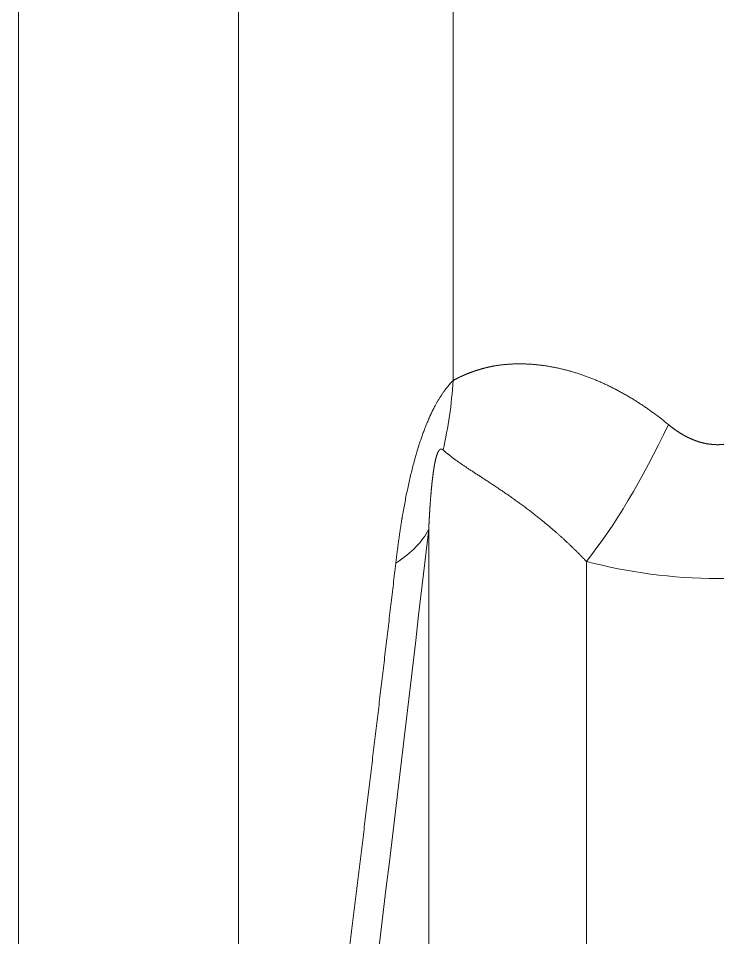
# Model space of a CAD drawing. Header units: millimetres. Extents: x 4664 to 8864, y -38 to 2932.
# Drawn here: x 7899.528 to 7903.324, y 2252.631 to 2257.621 of the extents above; entities that cross this region are included whole.
import ezdxf

# ---------------------------------------------------------------- set-up
doc = ezdxf.new("R2010")
doc.units = ezdxf.units.MM

msp = doc.modelspace()

# ---------------------------------------------------------------- linework, layer by layer
at = {"lineweight": 5}
for p, q in [((7901.8874, 2255.6545), (7901.8874, 2274.0569)), ((7899.5276, 2247.5065), (7899.5276, 2271.1336)), ((7900.7222, 2270.7219), (7900.7222, 2247.8684)), ((7901.7554, 2240.3411), (7901.7554, 2254.8477)), ((7902.6115, 2254.6732), (7902.6115, 2240.8271))]:
    msp.add_line(p, q, dxfattribs=at)
for centre, major_axis, ratio, start_param, end_param in [((7899.4981, 2256.2373), (-1.8427, 1.851), 0.824618, 3.613177, 3.779194), ((7902.6115, 2256.8128), (0.6646, 2.5259), 0.341532, 3.797997, 4.218892), ((7893.1459, 2233.0242), (8.8397, 54.288), 0.099808, 4.987337, 5.142275), ((7899.1873, 2255.2376), (-2.5944, 0.3015), 0.315798, 2.776367, 3.031203)]:
    msp.add_ellipse(centre, major_axis=major_axis, ratio=ratio, start_param=start_param, end_param=end_param, dxfattribs=at)
for points, knots in [([(7901.8874, 2255.6545), (7901.8882, 2255.655), (7901.8899, 2255.6559), (7901.8924, 2255.6574), (7901.8949, 2255.6588), (7901.8974, 2255.6602), (7901.8999, 2255.6615), (7901.9024, 2255.6629), (7901.9049, 2255.6642), (7901.9074, 2255.6655), (7901.9099, 2255.6669), (7901.9124, 2255.6681), (7901.9149, 2255.6694), (7901.9175, 2255.6707), (7901.92, 2255.6719), (7901.9225, 2255.6732), (7901.925, 2255.6744), (7901.9275, 2255.6756), (7901.9301, 2255.6768), (7901.9326, 2255.678), (7901.9351, 2255.6791), (7901.9376, 2255.6803), (7901.9401, 2255.6814), (7901.9426, 2255.6825), (7901.9451, 2255.6836), (7901.9476, 2255.6847), (7901.9501, 2255.6858), (7901.9526, 2255.6868), (7901.9551, 2255.6879), (7901.9575, 2255.6889), (7901.96, 2255.6899), (7901.9625, 2255.6909), (7901.9649, 2255.6919), (7901.9674, 2255.6929), (7901.9698, 2255.6939), (7901.9723, 2255.6948), (7901.9747, 2255.6958), (7901.9771, 2255.6967), (7901.9795, 2255.6976), (7901.9819, 2255.6985), (7901.9843, 2255.6994), (7901.9867, 2255.7003), (7901.9891, 2255.7011), (7901.9914, 2255.702), (7901.9938, 2255.7028), (7901.9961, 2255.7036), (7901.9984, 2255.7045), (7902.0007, 2255.7052), (7902.0031, 2255.706), (7902.0053, 2255.7068), (7902.0076, 2255.7076), (7902.0099, 2255.7083), (7902.0121, 2255.7091), (7902.0144, 2255.7098), (7902.0166, 2255.7105), (7902.0188, 2255.7112), (7902.021, 2255.7119), (7902.0232, 2255.7126), (7902.0254, 2255.7133), (7902.0275, 2255.7139), (7902.0297, 2255.7146), (7902.0318, 2255.7152), (7902.0339, 2255.7158), (7902.036, 2255.7164), (7902.0381, 2255.717), (7902.0401, 2255.7176), (7902.0422, 2255.7182), (7902.0442, 2255.7188), (7902.0462, 2255.7194), (7902.0482, 2255.7199), (7902.0502, 2255.7205), (7902.0521, 2255.721), (7902.0541, 2255.7215), (7902.056, 2255.722), (7902.0579, 2255.7225), (7902.0598, 2255.723), (7902.0616, 2255.7235), (7902.0635, 2255.724), (7902.0653, 2255.7244), (7902.0671, 2255.7249), (7902.0689, 2255.7253), (7902.0707, 2255.7258), (7902.0724, 2255.7262), (7902.0742, 2255.7266), (7902.0759, 2255.727), (7902.0775, 2255.7274), (7902.0792, 2255.7278), (7902.0809, 2255.7282), (7902.0825, 2255.7285), (7902.0841, 2255.7289), (7902.0857, 2255.7292), (7902.0872, 2255.7296), (7902.0888, 2255.7299), (7902.0903, 2255.7302), (7902.0918, 2255.7306), (7902.0932, 2255.7309), (7902.0947, 2255.7312), (7902.0961, 2255.7315), (7902.0975, 2255.7317), (7902.0989, 2255.732), (7902.1003, 2255.7323), (7902.1016, 2255.7325), (7902.1029, 2255.7328), (7902.1042, 2255.733), (7902.1055, 2255.7333), (7902.1067, 2255.7335), (7902.1079, 2255.7337), (7902.1091, 2255.7339), (7902.1126, 2255.7345), (7902.1184, 2255.7355), (7902.1265, 2255.7368), (7902.1347, 2255.738), (7902.143, 2255.7391), (7902.1512, 2255.7401), (7902.1595, 2255.741), (7902.1679, 2255.7418), (7902.1763, 2255.7426), (7902.1846, 2255.7433), (7902.1931, 2255.7438), (7902.2015, 2255.7443), (7902.21, 2255.7448), (7902.2185, 2255.7451), (7902.227, 2255.7454), (7902.2356, 2255.7455), (7902.2441, 2255.7456), (7902.2527, 2255.7456), (7902.2613, 2255.7455), (7902.2699, 2255.7454), (7902.2785, 2255.7451), (7902.2871, 2255.7448), (7902.2958, 2255.7444), (7902.3044, 2255.7439), (7902.3131, 2255.7434), (7902.3217, 2255.7427), (7902.3304, 2255.742), (7902.3391, 2255.7412), (7902.3478, 2255.7403), (7902.3565, 2255.7394), (7902.3651, 2255.7383), (7902.3738, 2255.7372), (7902.3825, 2255.736), (7902.3912, 2255.7347), (7902.3998, 2255.7334), (7902.4089, 2255.7319), (7902.4182, 2255.7303), (7902.428, 2255.7285), (7902.4378, 2255.7266), (7902.4476, 2255.7246), (7902.4574, 2255.7225), (7902.4673, 2255.7203), (7902.4772, 2255.7181), (7902.487, 2255.7157), (7902.4969, 2255.7132), (7902.5068, 2255.7106), (7902.5167, 2255.7079), (7902.5267, 2255.7051), (7902.5366, 2255.7022), (7902.5466, 2255.6993), (7902.5565, 2255.6962), (7902.5665, 2255.693), (7902.5764, 2255.6897), (7902.5864, 2255.6864), (7902.5964, 2255.6829), (7902.6064, 2255.6794), (7902.6164, 2255.6757), (7902.6264, 2255.6719), (7902.6364, 2255.6681), (7902.6463, 2255.6642), (7902.6563, 2255.6601), (7902.6663, 2255.656), (7902.6763, 2255.6518), (7902.6863, 2255.6474), (7902.6963, 2255.643), (7902.7063, 2255.6385), (7902.7162, 2255.6339), (7902.7262, 2255.6292), (7902.7361, 2255.6244), (7902.7461, 2255.6195), (7902.756, 2255.6146), (7902.766, 2255.6095), (7902.7759, 2255.6043), (7902.7858, 2255.5991), (7902.7957, 2255.5937), (7902.8056, 2255.5883), (7902.8155, 2255.5828), (7902.8253, 2255.5772), (7902.8352, 2255.5715), (7902.845, 2255.5657), (7902.8548, 2255.5598), (7902.8646, 2255.5538), (7902.8744, 2255.5478), (7902.8842, 2255.5416), (7902.8939, 2255.5354), (7902.9037, 2255.5291), (7902.9134, 2255.5227), (7902.9231, 2255.5162), (7902.9328, 2255.5096), (7902.9424, 2255.5029), (7902.952, 2255.4962), (7902.9616, 2255.4894), (7902.9712, 2255.4824), (7902.9808, 2255.4754), (7902.9903, 2255.4683), (7902.9999, 2255.4611), (7903.0093, 2255.4539), (7903.0188, 2255.4465), (7903.0282, 2255.4391), (7903.0377, 2255.4316), (7903.047, 2255.424), (7903.0533, 2255.4189), (7903.0564, 2255.4163)], [0, 0, 0, 0, 0.003572, 0.007121, 0.010646, 0.014148, 0.017627, 0.021082, 0.024514, 0.027923, 0.031308, 0.03467, 0.038008, 0.041323, 0.044615, 0.047883, 0.051128, 0.054349, 0.057548, 0.060722, 0.063874, 0.067002, 0.070106, 0.073187, 0.076245, 0.07928, 0.082291, 0.085278, 0.088243, 0.091184, 0.094101, 0.096995, 0.099866, 0.102713, 0.105537, 0.108338, 0.111115, 0.113869, 0.116599, 0.119307, 0.12199, 0.12465, 0.127287, 0.129901, 0.132491, 0.135058, 0.137601, 0.140121, 0.142618, 0.145091, 0.147541, 0.149967, 0.15237, 0.15475, 0.157106, 0.159439, 0.161748, 0.164034, 0.166297, 0.168536, 0.170752, 0.172945, 0.175114, 0.177259, 0.179382, 0.181481, 0.183556, 0.185608, 0.187637, 0.189643, 0.191625, 0.193583, 0.195518, 0.19743, 0.199319, 0.201184, 0.203025, 0.204844, 0.206639, 0.20841, 0.210158, 0.211883, 0.213584, 0.215262, 0.216917, 0.218548, 0.220156, 0.22174, 0.223301, 0.224839, 0.226353, 0.227844, 0.229312, 0.230756, 0.232177, 0.233574, 0.234948, 0.236299, 0.237626, 0.23893, 0.24021, 0.241467, 0.242701, 0.243911, 0.245098, 0.246262, 0.247402, 0.248519, 0.249613, 0.257163, 0.264688, 0.272187, 0.279661, 0.28711, 0.294533, 0.301932, 0.309306, 0.316655, 0.32398, 0.33128, 0.338555, 0.345806, 0.353033, 0.360236, 0.367414, 0.374569, 0.3817, 0.388807, 0.39589, 0.40295, 0.409987, 0.417, 0.423991, 0.430958, 0.437902, 0.444823, 0.451722, 0.458598, 0.465452, 0.472284, 0.479093, 0.48588, 0.492645, 0.499389, 0.506956, 0.51452, 0.522081, 0.529639, 0.537195, 0.544747, 0.552297, 0.559845, 0.56739, 0.574934, 0.582476, 0.590016, 0.597555, 0.605093, 0.61263, 0.620166, 0.627702, 0.635237, 0.642772, 0.650306, 0.657841, 0.665376, 0.672912, 0.680448, 0.687985, 0.695524, 0.703063, 0.710604, 0.718146, 0.725691, 0.733237, 0.740785, 0.748336, 0.755889, 0.763445, 0.771004, 0.778566, 0.786131, 0.793699, 0.801271, 0.808847, 0.816427, 0.824011, 0.8316, 0.839192, 0.84679, 0.854393, 0.862, 0.869613, 0.877231, 0.884855, 0.892484, 0.90012, 0.907761, 0.915409, 0.923063, 0.930724, 0.938392, 0.946067, 0.953749, 0.961438, 0.969135, 0.976839, 0.984551, 0.992272, 1, 1, 1, 1]), ([(7901.5766, 2254.6634), (7901.5769, 2254.6659), (7901.5775, 2254.6711), (7901.5784, 2254.6787), (7901.5793, 2254.6864), (7901.5803, 2254.694), (7901.5812, 2254.7015), (7901.5821, 2254.7091), (7901.5831, 2254.7165), (7901.584, 2254.724), (7901.5849, 2254.7314), (7901.5859, 2254.7388), (7901.5869, 2254.7461), (7901.5878, 2254.7534), (7901.5888, 2254.7606), (7901.5897, 2254.7678), (7901.5907, 2254.775), (7901.5917, 2254.7822), (7901.5927, 2254.7892), (7901.5937, 2254.7963), (7901.5946, 2254.8033), (7901.5956, 2254.8103), (7901.5966, 2254.8172), (7901.5976, 2254.8241), (7901.5986, 2254.831), (7901.5997, 2254.8378), (7901.6007, 2254.8446), (7901.6017, 2254.8514), (7901.6027, 2254.8581), (7901.6037, 2254.8647), (7901.6048, 2254.8714), (7901.6058, 2254.878), (7901.6069, 2254.8845), (7901.6079, 2254.891), (7901.609, 2254.8975), (7901.61, 2254.9039), (7901.6111, 2254.9103), (7901.6121, 2254.9167), (7901.6132, 2254.923), (7901.6143, 2254.9293), (7901.6153, 2254.9355), (7901.6182, 2254.9522), (7901.6231, 2254.979), (7901.6301, 2255.0158), (7901.6374, 2255.0519), (7901.645, 2255.0874), (7901.6529, 2255.1222), (7901.6611, 2255.1564), (7901.6695, 2255.1898), (7901.6766, 2255.2161), (7901.6819, 2255.2355), (7901.6855, 2255.2481), (7901.6891, 2255.2606), (7901.6928, 2255.2729), (7901.6965, 2255.2851), (7901.7003, 2255.2972), (7901.7041, 2255.3092), (7901.7079, 2255.321), (7901.7118, 2255.3327), (7901.7158, 2255.3443), (7901.7198, 2255.3557), (7901.7239, 2255.367), (7901.7297, 2255.383), (7901.7374, 2255.4032), (7901.7472, 2255.4273), (7901.757, 2255.4504), (7901.7671, 2255.4725), (7901.7773, 2255.4937), (7901.7868, 2255.5121), (7901.7955, 2255.5283), (7901.8035, 2255.5423), (7901.8117, 2255.5559), (7901.82, 2255.5691), (7901.8284, 2255.5819), (7901.835, 2255.5914), (7901.8398, 2255.5981), (7901.8427, 2255.6021), (7901.8457, 2255.606), (7901.8486, 2255.6099), (7901.8515, 2255.6137), (7901.8545, 2255.6175), (7901.8574, 2255.6211), (7901.8604, 2255.6248), (7901.8634, 2255.6283), (7901.8664, 2255.6318), (7901.8693, 2255.6352), (7901.8723, 2255.6386), (7901.8753, 2255.6419), (7901.8783, 2255.6452), (7901.8813, 2255.6484), (7901.8844, 2255.6515), (7901.8864, 2255.6535), (7901.8874, 2255.6545)], [0, 0, 0, 0, 0.007039, 0.014036, 0.020994, 0.02791, 0.034786, 0.041621, 0.048416, 0.055171, 0.061885, 0.068559, 0.075193, 0.081787, 0.088341, 0.094855, 0.101329, 0.107763, 0.114158, 0.120513, 0.126829, 0.133105, 0.139342, 0.145539, 0.151698, 0.157817, 0.163898, 0.169939, 0.175942, 0.181906, 0.187832, 0.193719, 0.199568, 0.205378, 0.211151, 0.216885, 0.222582, 0.228241, 0.233862, 0.239445, 0.244991, 0.2505, 0.283712, 0.316253, 0.348158, 0.379458, 0.410191, 0.440394, 0.470107, 0.499371, 0.51079, 0.52213, 0.533396, 0.544591, 0.555719, 0.566785, 0.577792, 0.588745, 0.599647, 0.610503, 0.621316, 0.632093, 0.642836, 0.667278, 0.691354, 0.715127, 0.73866, 0.762018, 0.78527, 0.802709, 0.820267, 0.837968, 0.855837, 0.873901, 0.892181, 0.898407, 0.904643, 0.910891, 0.91715, 0.923422, 0.929708, 0.936008, 0.942324, 0.948657, 0.955006, 0.961373, 0.967759, 0.974165, 0.980591, 0.987038, 0.993508, 1, 1, 1, 1]), ([(7903.0564, 2255.4163), (7903.0574, 2255.4155), (7903.0593, 2255.414), (7903.0622, 2255.4116), (7903.065, 2255.4093), (7903.0679, 2255.407), (7903.0708, 2255.4048), (7903.0737, 2255.4025), (7903.0766, 2255.4003), (7903.0795, 2255.3981), (7903.0823, 2255.396), (7903.0852, 2255.3938), (7903.0881, 2255.3917), (7903.091, 2255.3897), (7903.0939, 2255.3876), (7903.0968, 2255.3856), (7903.0997, 2255.3836), (7903.1026, 2255.3816), (7903.1055, 2255.3796), (7903.1084, 2255.3777), (7903.1113, 2255.3758), (7903.1141, 2255.3739), (7903.117, 2255.3721), (7903.1199, 2255.3703), (7903.1228, 2255.3685), (7903.1257, 2255.3667), (7903.1286, 2255.365), (7903.1315, 2255.3632), (7903.1344, 2255.3615), (7903.1373, 2255.3599), (7903.1402, 2255.3582), (7903.1431, 2255.3566), (7903.146, 2255.355), (7903.1489, 2255.3535), (7903.1518, 2255.3519), (7903.1548, 2255.3504), (7903.1577, 2255.3489), (7903.1606, 2255.3475), (7903.1635, 2255.346), (7903.1664, 2255.3446), (7903.1693, 2255.3432), (7903.1722, 2255.3419), (7903.1751, 2255.3405), (7903.178, 2255.3392), (7903.1809, 2255.338), (7903.1838, 2255.3367), (7903.1867, 2255.3355), (7903.1897, 2255.3343), (7903.1926, 2255.3331), (7903.1955, 2255.3319), (7903.1984, 2255.3308), (7903.2013, 2255.3297), (7903.2042, 2255.3286), (7903.2071, 2255.3276), (7903.21, 2255.3266), (7903.213, 2255.3256), (7903.2159, 2255.3246), (7903.2188, 2255.3237), (7903.2217, 2255.3227), (7903.2246, 2255.3219), (7903.2275, 2255.321), (7903.2305, 2255.3201), (7903.2334, 2255.3193), (7903.2363, 2255.3185), (7903.2392, 2255.3178), (7903.2421, 2255.317), (7903.245, 2255.3163), (7903.248, 2255.3156), (7903.2509, 2255.315), (7903.2538, 2255.3144), (7903.2567, 2255.3137), (7903.2596, 2255.3132), (7903.2626, 2255.3126), (7903.2655, 2255.3121), (7903.2684, 2255.3116), (7903.2713, 2255.3111), (7903.2742, 2255.3106), (7903.2772, 2255.3102), (7903.2801, 2255.3098), (7903.283, 2255.3094), (7903.2859, 2255.3091), (7903.2888, 2255.3088), (7903.2918, 2255.3085), (7903.2947, 2255.3082), (7903.2976, 2255.3079), (7903.3005, 2255.3077), (7903.3035, 2255.3075), (7903.3064, 2255.3074), (7903.3093, 2255.3072), (7903.3122, 2255.3071), (7903.3151, 2255.307), (7903.3181, 2255.3069), (7903.321, 2255.3069), (7903.3239, 2255.3069), (7903.3268, 2255.3069), (7903.3298, 2255.3069), (7903.3327, 2255.307), (7903.3356, 2255.3071), (7903.3385, 2255.3072), (7903.3414, 2255.3074), (7903.3444, 2255.3075), (7903.3473, 2255.3077), (7903.3502, 2255.3079), (7903.3531, 2255.3082), (7903.356, 2255.3085), (7903.359, 2255.3088), (7903.3619, 2255.3091), (7903.3648, 2255.3094), (7903.3677, 2255.3098), (7903.3707, 2255.3102), (7903.3736, 2255.3106), (7903.3765, 2255.3111), (7903.3794, 2255.3116), (7903.3823, 2255.3121), (7903.3853, 2255.3126), (7903.3882, 2255.3132), (7903.3911, 2255.3137), (7903.394, 2255.3144), (7903.3969, 2255.315), (7903.3999, 2255.3156), (7903.4028, 2255.3163), (7903.4057, 2255.317), (7903.4086, 2255.3178), (7903.4115, 2255.3185), (7903.4144, 2255.3193), (7903.4174, 2255.3201), (7903.4203, 2255.321), (7903.4232, 2255.3219), (7903.4261, 2255.3227), (7903.429, 2255.3237), (7903.4319, 2255.3246), (7903.4349, 2255.3256), (7903.4378, 2255.3266), (7903.4407, 2255.3276), (7903.4436, 2255.3286), (7903.4465, 2255.3297), (7903.4494, 2255.3308), (7903.4523, 2255.3319), (7903.4552, 2255.3331), (7903.4582, 2255.3343), (7903.4611, 2255.3355), (7903.464, 2255.3367), (7903.4669, 2255.338), (7903.4698, 2255.3392), (7903.4727, 2255.3405), (7903.4756, 2255.3419), (7903.4785, 2255.3432), (7903.4814, 2255.3446), (7903.4843, 2255.346), (7903.4872, 2255.3475), (7903.4902, 2255.3489), (7903.4931, 2255.3504), (7903.496, 2255.3519), (7903.4989, 2255.3535), (7903.5018, 2255.355), (7903.5047, 2255.3566), (7903.5076, 2255.3582), (7903.5105, 2255.3599), (7903.5134, 2255.3615), (7903.5163, 2255.3632), (7903.5192, 2255.365), (7903.5221, 2255.3667), (7903.525, 2255.3685), (7903.5279, 2255.3703), (7903.5308, 2255.3721), (7903.5337, 2255.3739), (7903.5366, 2255.3758), (7903.5395, 2255.3777), (7903.5423, 2255.3796), (7903.5452, 2255.3816), (7903.5481, 2255.3836), (7903.551, 2255.3856), (7903.5539, 2255.3876), (7903.5568, 2255.3897), (7903.5597, 2255.3917), (7903.5626, 2255.3938), (7903.5655, 2255.396), (7903.5684, 2255.3981), (7903.5712, 2255.4003), (7903.5741, 2255.4025), (7903.577, 2255.4048), (7903.5799, 2255.407), (7903.5828, 2255.4093), (7903.5857, 2255.4116), (7903.5885, 2255.414), (7903.5905, 2255.4155), (7903.5914, 2255.4163)], [0, 0, 0, 0, 0.006816, 0.013593, 0.02033, 0.027027, 0.033686, 0.040306, 0.046887, 0.053429, 0.059934, 0.0664, 0.072829, 0.07922, 0.085574, 0.09189, 0.09817, 0.104414, 0.110621, 0.116793, 0.122928, 0.129029, 0.135094, 0.141124, 0.14712, 0.153081, 0.159009, 0.164903, 0.170763, 0.176591, 0.182385, 0.188148, 0.193878, 0.199577, 0.205244, 0.210881, 0.216486, 0.222062, 0.227607, 0.233123, 0.23861, 0.244068, 0.249498, 0.2549, 0.260274, 0.265621, 0.270941, 0.276235, 0.281503, 0.286746, 0.291964, 0.297157, 0.302326, 0.307472, 0.312594, 0.317694, 0.322771, 0.327827, 0.332862, 0.337876, 0.34287, 0.347844, 0.352799, 0.357735, 0.362653, 0.367554, 0.372438, 0.377305, 0.382156, 0.386992, 0.391814, 0.396621, 0.401414, 0.406195, 0.410963, 0.415719, 0.420464, 0.425198, 0.429922, 0.434637, 0.439343, 0.44404, 0.448731, 0.453414, 0.45809, 0.462761, 0.467427, 0.472089, 0.476747, 0.481401, 0.486053, 0.490703, 0.495352, 0.5, 0.504648, 0.509297, 0.513947, 0.518599, 0.523253, 0.527911, 0.532573, 0.537239, 0.54191, 0.546586, 0.551269, 0.55596, 0.560657, 0.565363, 0.570078, 0.574802, 0.579536, 0.584281, 0.589037, 0.593805, 0.598586, 0.603379, 0.608186, 0.613008, 0.617844, 0.622695, 0.627562, 0.632446, 0.637347, 0.642265, 0.647201, 0.652156, 0.65713, 0.662124, 0.667138, 0.672173, 0.677229, 0.682306, 0.687406, 0.692528, 0.697674, 0.702843, 0.708036, 0.713254, 0.718497, 0.723765, 0.729059, 0.734379, 0.739726, 0.7451, 0.750502, 0.755932, 0.76139, 0.766877, 0.772393, 0.777938, 0.783514, 0.789119, 0.794756, 0.800423, 0.806122, 0.811852, 0.817615, 0.823409, 0.829237, 0.835097, 0.840991, 0.846919, 0.85288, 0.858876, 0.864906, 0.870971, 0.877072, 0.883207, 0.889379, 0.895586, 0.90183, 0.90811, 0.914426, 0.92078, 0.927171, 0.9336, 0.940066, 0.946571, 0.953113, 0.959694, 0.966314, 0.972973, 0.97967, 0.986407, 0.993184, 1, 1, 1, 1]), ([(7901.8331, 2255.2787), (7901.8329, 2255.2788), (7901.8326, 2255.2792), (7901.832, 2255.2796), (7901.8315, 2255.2801), (7901.8309, 2255.2805), (7901.8304, 2255.2809), (7901.8298, 2255.2812), (7901.8293, 2255.2816), (7901.8287, 2255.2819), (7901.8282, 2255.2821), (7901.8276, 2255.2824), (7901.8271, 2255.2826), (7901.8266, 2255.2828), (7901.826, 2255.283), (7901.8255, 2255.2831), (7901.825, 2255.2832), (7901.8244, 2255.2833), (7901.8239, 2255.2833), (7901.8234, 2255.2833), (7901.8228, 2255.2833), (7901.8223, 2255.2833), (7901.8218, 2255.2832), (7901.8212, 2255.2831), (7901.8207, 2255.283), (7901.8202, 2255.2828), (7901.8197, 2255.2827), (7901.8192, 2255.2825), (7901.8187, 2255.2822), (7901.8181, 2255.282), (7901.8176, 2255.2817), (7901.8171, 2255.2813), (7901.8166, 2255.281), (7901.8161, 2255.2806), (7901.8156, 2255.2802), (7901.8151, 2255.2798), (7901.8146, 2255.2793), (7901.8141, 2255.2788), (7901.8136, 2255.2783), (7901.8131, 2255.2778), (7901.8126, 2255.2772), (7901.8121, 2255.2766), (7901.8116, 2255.2759), (7901.8111, 2255.2753), (7901.8106, 2255.2746), (7901.8101, 2255.2739), (7901.8096, 2255.2731), (7901.8091, 2255.2724), (7901.8086, 2255.2716), (7901.8082, 2255.2707), (7901.8077, 2255.2699), (7901.8072, 2255.269), (7901.8067, 2255.2681), (7901.8062, 2255.2671), (7901.8058, 2255.2662), (7901.8053, 2255.2652), (7901.8048, 2255.2641), (7901.8043, 2255.2631), (7901.8039, 2255.262), (7901.8034, 2255.2609), (7901.8029, 2255.2597), (7901.8025, 2255.2586), (7901.802, 2255.2574), (7901.8016, 2255.2561), (7901.8011, 2255.2549), (7901.8006, 2255.2536), (7901.8002, 2255.2523), (7901.7997, 2255.251), (7901.7993, 2255.2496), (7901.7988, 2255.2482), (7901.7984, 2255.2468), (7901.7979, 2255.2453), (7901.7975, 2255.2438), (7901.797, 2255.2423), (7901.7966, 2255.2408), (7901.7961, 2255.2392), (7901.7957, 2255.2376), (7901.7953, 2255.236), (7901.7948, 2255.2344), (7901.7944, 2255.2327), (7901.794, 2255.231), (7901.7935, 2255.2293), (7901.7931, 2255.2275), (7901.7927, 2255.2257), (7901.7922, 2255.2239), (7901.7918, 2255.2221), (7901.7914, 2255.2202), (7901.791, 2255.2183), (7901.7905, 2255.2164), (7901.7901, 2255.2144), (7901.7897, 2255.2124), (7901.7893, 2255.2104), (7901.7889, 2255.2084), (7901.7885, 2255.2063), (7901.7881, 2255.2042), (7901.7876, 2255.2021), (7901.7872, 2255.1999), (7901.7868, 2255.1977), (7901.7864, 2255.1955), (7901.786, 2255.1933), (7901.7856, 2255.191), (7901.7852, 2255.1887), (7901.7848, 2255.1864), (7901.7844, 2255.184), (7901.784, 2255.1817), (7901.7836, 2255.1793), (7901.7833, 2255.1768), (7901.7829, 2255.1744), (7901.7825, 2255.1719), (7901.7821, 2255.1693), (7901.7817, 2255.1668), (7901.7813, 2255.1642), (7901.781, 2255.1616), (7901.7806, 2255.159), (7901.7802, 2255.1563), (7901.7798, 2255.1536), (7901.7794, 2255.1509), (7901.7791, 2255.1482), (7901.7787, 2255.1454), (7901.7783, 2255.1426), (7901.778, 2255.1398), (7901.7776, 2255.1369), (7901.7772, 2255.134), (7901.7769, 2255.1311), (7901.7765, 2255.1282), (7901.7762, 2255.1252), (7901.7758, 2255.1222), (7901.7754, 2255.1192), (7901.7751, 2255.1161), (7901.7747, 2255.1131), (7901.7744, 2255.1099), (7901.774, 2255.1068), (7901.7737, 2255.1036), (7901.7734, 2255.1004), (7901.773, 2255.0972), (7901.7727, 2255.094), (7901.7723, 2255.0907), (7901.772, 2255.0874), (7901.7717, 2255.0841), (7901.7713, 2255.0807), (7901.771, 2255.0773), (7901.7707, 2255.0739), (7901.7703, 2255.0704), (7901.77, 2255.067), (7901.7697, 2255.0635), (7901.7694, 2255.0599), (7901.769, 2255.0564), (7901.7687, 2255.0528), (7901.7684, 2255.0492), (7901.7681, 2255.0455), (7901.7678, 2255.0418), (7901.7675, 2255.0381), (7901.7671, 2255.0344), (7901.7668, 2255.0307), (7901.7665, 2255.0269), (7901.7662, 2255.0231), (7901.7659, 2255.0192), (7901.7656, 2255.0154), (7901.7653, 2255.0115), (7901.765, 2255.0075), (7901.7647, 2255.0036), (7901.7644, 2254.9996), (7901.7641, 2254.9956), (7901.7638, 2254.9916), (7901.7635, 2254.9875), (7901.7633, 2254.9834), (7901.763, 2254.9793), (7901.7627, 2254.9752), (7901.7624, 2254.971), (7901.7621, 2254.9668), (7901.7618, 2254.9625), (7901.7616, 2254.9583), (7901.7613, 2254.954), (7901.761, 2254.9497), (7901.7607, 2254.9453), (7901.7605, 2254.941), (7901.7602, 2254.9366), (7901.7599, 2254.9321), (7901.7597, 2254.9277), (7901.7594, 2254.9232), (7901.7591, 2254.9187), (7901.7589, 2254.9141), (7901.7586, 2254.9096), (7901.7584, 2254.905), (7901.7581, 2254.9004), (7901.7579, 2254.8957), (7901.7576, 2254.891), (7901.7574, 2254.8863), (7901.7571, 2254.8816), (7901.7569, 2254.8768), (7901.7566, 2254.872), (7901.7564, 2254.8672), (7901.7561, 2254.8624), (7901.7559, 2254.8575), (7901.7557, 2254.8526), (7901.7555, 2254.8493), (7901.7554, 2254.8477)], [0, 0, 0, 0, 0.004382, 0.008697, 0.012944, 0.017124, 0.021237, 0.025284, 0.029264, 0.033178, 0.037027, 0.040811, 0.044531, 0.048186, 0.051777, 0.055305, 0.058771, 0.062174, 0.065516, 0.068797, 0.072018, 0.075179, 0.078281, 0.081325, 0.084312, 0.087243, 0.090118, 0.092939, 0.095707, 0.098422, 0.101085, 0.103699, 0.106265, 0.108782, 0.111255, 0.113682, 0.116068, 0.118412, 0.120717, 0.122984, 0.125217, 0.127416, 0.129584, 0.131724, 0.133836, 0.135926, 0.137993, 0.140042, 0.142075, 0.144094, 0.146103, 0.148104, 0.150101, 0.152096, 0.154091, 0.156091, 0.158097, 0.160114, 0.162142, 0.164186, 0.166249, 0.168331, 0.170437, 0.172569, 0.174729, 0.176919, 0.179142, 0.1814, 0.183694, 0.186027, 0.188401, 0.190817, 0.193276, 0.195781, 0.198333, 0.200933, 0.203583, 0.206284, 0.209036, 0.211842, 0.214702, 0.217617, 0.220588, 0.223617, 0.226703, 0.229847, 0.233051, 0.236315, 0.23964, 0.243026, 0.246475, 0.249985, 0.253559, 0.257196, 0.260898, 0.264663, 0.268494, 0.27239, 0.276352, 0.28038, 0.284474, 0.288636, 0.292864, 0.29716, 0.301523, 0.305955, 0.310455, 0.315023, 0.31966, 0.324366, 0.329141, 0.333986, 0.338901, 0.343885, 0.348939, 0.354063, 0.359258, 0.364524, 0.36986, 0.375267, 0.380745, 0.386294, 0.391914, 0.397606, 0.403369, 0.409204, 0.41511, 0.421089, 0.427139, 0.433262, 0.439457, 0.445724, 0.452064, 0.458476, 0.46496, 0.471517, 0.478147, 0.48485, 0.491625, 0.498474, 0.505396, 0.51239, 0.519458, 0.526599, 0.533814, 0.541102, 0.548463, 0.555897, 0.563406, 0.570988, 0.578643, 0.586372, 0.594175, 0.602052, 0.610002, 0.618027, 0.626125, 0.634297, 0.642544, 0.650864, 0.659259, 0.667727, 0.67627, 0.684887, 0.693579, 0.702344, 0.711184, 0.720098, 0.729087, 0.73815, 0.747288, 0.7565, 0.765786, 0.775147, 0.784583, 0.794093, 0.803678, 0.813337, 0.823072, 0.83288, 0.842764, 0.852722, 0.862756, 0.872863, 0.883046, 0.893304, 0.903636, 0.914043, 0.924526, 0.935083, 0.945715, 0.956422, 0.967204, 0.978061, 0.988993, 1, 1, 1, 1]), ([(7902.6115, 2254.6732), (7902.6101, 2254.6747), (7902.6072, 2254.6777), (7902.6029, 2254.6822), (7902.5986, 2254.6867), (7902.5942, 2254.6912), (7902.5898, 2254.6957), (7902.5853, 2254.7003), (7902.5808, 2254.7049), (7902.5763, 2254.7095), (7902.5717, 2254.7142), (7902.567, 2254.7188), (7902.5623, 2254.7235), (7902.5576, 2254.7282), (7902.5528, 2254.7329), (7902.5479, 2254.7376), (7902.5431, 2254.7424), (7902.5381, 2254.7472), (7902.5332, 2254.7519), (7902.5282, 2254.7568), (7902.5231, 2254.7616), (7902.518, 2254.7664), (7902.5129, 2254.7712), (7902.5077, 2254.7761), (7902.5025, 2254.781), (7902.4972, 2254.7859), (7902.4919, 2254.7908), (7902.4865, 2254.7957), (7902.4811, 2254.8006), (7902.4757, 2254.8055), (7902.4702, 2254.8104), (7902.4647, 2254.8154), (7902.4592, 2254.8203), (7902.4536, 2254.8253), (7902.4479, 2254.8302), (7902.4423, 2254.8352), (7902.4365, 2254.8402), (7902.4308, 2254.8452), (7902.425, 2254.8501), (7902.4192, 2254.8551), (7902.4133, 2254.8601), (7902.4074, 2254.8651), (7902.4015, 2254.8701), (7902.3955, 2254.875), (7902.3895, 2254.88), (7902.3835, 2254.885), (7902.3774, 2254.89), (7902.3662, 2254.8991), (7902.3499, 2254.9122), (7902.3286, 2254.929), (7902.3075, 2254.9454), (7902.2867, 2254.9613), (7902.266, 2254.9767), (7902.2456, 2254.9918), (7902.2254, 2255.0064), (7902.2054, 2255.0205), (7902.1858, 2255.0343), (7902.1664, 2255.0476), (7902.1501, 2255.0587), (7902.1368, 2255.0676), (7902.1265, 2255.0745), (7902.1163, 2255.0813), (7902.1063, 2255.0879), (7902.0965, 2255.0944), (7902.0868, 2255.1007), (7902.0773, 2255.1069), (7902.0681, 2255.113), (7902.0589, 2255.119), (7902.05, 2255.1248), (7902.0412, 2255.1305), (7902.0327, 2255.1361), (7902.0242, 2255.1416), (7902.016, 2255.1469), (7902.0079, 2255.1522), (7902, 2255.1574), (7901.9923, 2255.1625), (7901.9847, 2255.1674), (7901.9773, 2255.1723), (7901.9701, 2255.1771), (7901.963, 2255.1818), (7901.9561, 2255.1864), (7901.9493, 2255.191), (7901.9427, 2255.1954), (7901.9362, 2255.1998), (7901.9299, 2255.2041), (7901.9238, 2255.2084), (7901.9178, 2255.2125), (7901.912, 2255.2166), (7901.9062, 2255.2207), (7901.9007, 2255.2247), (7901.8953, 2255.2286), (7901.89, 2255.2325), (7901.8848, 2255.2363), (7901.8798, 2255.2401), (7901.875, 2255.2438), (7901.8702, 2255.2474), (7901.8656, 2255.2511), (7901.8611, 2255.2546), (7901.8568, 2255.2582), (7901.8525, 2255.2617), (7901.8484, 2255.2652), (7901.8444, 2255.2686), (7901.8405, 2255.272), (7901.8368, 2255.2753), (7901.8343, 2255.2776), (7901.8331, 2255.2787)], [0, 0, 0, 0, 0.004445, 0.008933, 0.013466, 0.018044, 0.022665, 0.027331, 0.032041, 0.036796, 0.041594, 0.046437, 0.051325, 0.056256, 0.061232, 0.066252, 0.071316, 0.076425, 0.081577, 0.086775, 0.092016, 0.097302, 0.102632, 0.108006, 0.113424, 0.118887, 0.124394, 0.129946, 0.135541, 0.141181, 0.146865, 0.152594, 0.158367, 0.164184, 0.170045, 0.175951, 0.181901, 0.187895, 0.193934, 0.200016, 0.206144, 0.212315, 0.218531, 0.224791, 0.231095, 0.237444, 0.243837, 0.250274, 0.272984, 0.295693, 0.318401, 0.341107, 0.363812, 0.386516, 0.409217, 0.431918, 0.454617, 0.477315, 0.500011, 0.51271, 0.525327, 0.537864, 0.550318, 0.562691, 0.574983, 0.587193, 0.599322, 0.61137, 0.623336, 0.63522, 0.647023, 0.658745, 0.670386, 0.681945, 0.693423, 0.704819, 0.716134, 0.727368, 0.73852, 0.749592, 0.760582, 0.77149, 0.782318, 0.793064, 0.803729, 0.814313, 0.824815, 0.835237, 0.845577, 0.855836, 0.866014, 0.876111, 0.886127, 0.896062, 0.905916, 0.915688, 0.92538, 0.934991, 0.944521, 0.953969, 0.963337, 0.972624, 0.98183, 0.990956, 1, 1, 1, 1]), ([(7900.7222, 2247.8684), (7900.7236, 2247.8793), (7900.7266, 2247.9012), (7900.7309, 2247.9339), (7900.7353, 2247.9667), (7900.7397, 2247.9994), (7900.744, 2248.0321), (7900.7484, 2248.0648), (7900.7527, 2248.0975), (7900.7571, 2248.1302), (7900.7614, 2248.1628), (7900.7657, 2248.1955), (7900.7701, 2248.2281), (7900.7744, 2248.2607), (7900.7787, 2248.2933), (7900.783, 2248.3259), (7900.7873, 2248.3585), (7900.7917, 2248.391), (7900.796, 2248.4236), (7900.8003, 2248.4561), (7900.8046, 2248.4886), (7900.8089, 2248.5211), (7900.8131, 2248.5536), (7900.8174, 2248.5861), (7900.8217, 2248.6185), (7900.826, 2248.651), (7900.8303, 2248.6834), (7900.8345, 2248.7158), (7900.8388, 2248.7482), (7900.843, 2248.7806), (7900.8473, 2248.813), (7900.8515, 2248.8454), (7900.8558, 2248.8777), (7900.86, 2248.91), (7900.8643, 2248.9423), (7900.8685, 2248.9747), (7900.8727, 2249.0069), (7900.877, 2249.0392), (7900.8812, 2249.0715), (7900.8854, 2249.1037), (7900.8896, 2249.1359), (7900.8938, 2249.1682), (7900.898, 2249.2004), (7900.9022, 2249.2325), (7900.9064, 2249.2647), (7900.9106, 2249.2969), (7900.9148, 2249.329), (7900.919, 2249.3611), (7900.9232, 2249.3933), (7900.9273, 2249.4254), (7900.9315, 2249.4574), (7900.9357, 2249.4895), (7900.9398, 2249.5216), (7900.944, 2249.5536), (7900.9482, 2249.5856), (7900.9523, 2249.6176), (7900.9565, 2249.6496), (7900.9606, 2249.6816), (7900.9647, 2249.7136), (7900.9689, 2249.7455), (7900.973, 2249.7775), (7900.9771, 2249.8094), (7900.9812, 2249.8413), (7900.9854, 2249.8732), (7900.9895, 2249.9051), (7900.9936, 2249.9369), (7900.9977, 2249.9688), (7901.0018, 2250.0006), (7901.0059, 2250.0325), (7901.01, 2250.0643), (7901.0141, 2250.096), (7901.0181, 2250.1278), (7901.0222, 2250.1596), (7901.0263, 2250.1913), (7901.0304, 2250.2231), (7901.0344, 2250.2548), (7901.0385, 2250.2865), (7901.0425, 2250.3182), (7901.0466, 2250.3498), (7901.0506, 2250.3815), (7901.0547, 2250.4131), (7901.0587, 2250.4447), (7901.0628, 2250.4764), (7901.0668, 2250.5079), (7901.0708, 2250.5395), (7901.0748, 2250.5711), (7901.0789, 2250.6026), (7901.0829, 2250.6342), (7901.0869, 2250.6657), (7901.0909, 2250.6972), (7901.0949, 2250.7287), (7901.0989, 2250.7602), (7901.1029, 2250.7916), (7901.1069, 2250.8231), (7901.1109, 2250.8545), (7901.1149, 2250.8859), (7901.1188, 2250.9173), (7901.1228, 2250.9487), (7901.1268, 2250.98), (7901.1307, 2251.0114), (7901.1347, 2251.0427), (7901.1387, 2251.0741), (7901.1426, 2251.1054), (7901.1466, 2251.1366), (7901.1505, 2251.1679), (7901.1544, 2251.1992), (7901.1584, 2251.2304), (7901.1623, 2251.2617), (7901.1674, 2251.3023), (7901.1737, 2251.3525), (7901.1812, 2251.412), (7901.1887, 2251.4715), (7901.1961, 2251.531), (7901.2036, 2251.5904), (7901.211, 2251.6497), (7901.2184, 2251.7091), (7901.2258, 2251.7683), (7901.2331, 2251.8275), (7901.2405, 2251.8866), (7901.2478, 2251.9457), (7901.2552, 2252.0048), (7901.2625, 2252.0638), (7901.2698, 2252.1227), (7901.2771, 2252.1816), (7901.2844, 2252.2404), (7901.2916, 2252.2992), (7901.2989, 2252.358), (7901.3061, 2252.4166), (7901.3133, 2252.4753), (7901.3205, 2252.5338), (7901.3277, 2252.5924), (7901.3349, 2252.6508), (7901.342, 2252.7093), (7901.3492, 2252.7676), (7901.3563, 2252.8259), (7901.3634, 2252.8842), (7901.3705, 2252.9424), (7901.3776, 2253.0005), (7901.3846, 2253.0586), (7901.3917, 2253.1167), (7901.3987, 2253.1747), (7901.4058, 2253.2326), (7901.4128, 2253.2905), (7901.4198, 2253.3483), (7901.4267, 2253.4061), (7901.4337, 2253.4638), (7901.4407, 2253.5215), (7901.4476, 2253.5791), (7901.4545, 2253.6367), (7901.4614, 2253.6942), (7901.4683, 2253.7516), (7901.4752, 2253.809), (7901.4821, 2253.8663), (7901.4889, 2253.9236), (7901.4957, 2253.9809), (7901.5026, 2254.038), (7901.5094, 2254.0952), (7901.5161, 2254.1522), (7901.5229, 2254.2092), (7901.5297, 2254.2662), (7901.5364, 2254.3231), (7901.5432, 2254.38), (7901.5499, 2254.4367), (7901.5566, 2254.4935), (7901.5633, 2254.5502), (7901.5699, 2254.6068), (7901.5744, 2254.6445), (7901.5766, 2254.6634)], [0, 0, 0, 0, 0.004752, 0.009503, 0.014252, 0.019, 0.023747, 0.028491, 0.033235, 0.037977, 0.042717, 0.047456, 0.052193, 0.056929, 0.061663, 0.066396, 0.071127, 0.075857, 0.080585, 0.085312, 0.090037, 0.094761, 0.099483, 0.104204, 0.108923, 0.113641, 0.118357, 0.123071, 0.127784, 0.132496, 0.137206, 0.141915, 0.146622, 0.151327, 0.156031, 0.160733, 0.165434, 0.170134, 0.174832, 0.179528, 0.184223, 0.188916, 0.193608, 0.198298, 0.202987, 0.207674, 0.21236, 0.217044, 0.221726, 0.226407, 0.231087, 0.235765, 0.240441, 0.245116, 0.249789, 0.254461, 0.259132, 0.2638, 0.268467, 0.273133, 0.277797, 0.28246, 0.287121, 0.29178, 0.296438, 0.301095, 0.305749, 0.310403, 0.315054, 0.319705, 0.324353, 0.329, 0.333646, 0.33829, 0.342932, 0.347573, 0.352213, 0.35685, 0.361487, 0.366121, 0.370754, 0.375386, 0.380016, 0.384644, 0.389271, 0.393897, 0.39852, 0.403142, 0.407763, 0.412382, 0.417, 0.421616, 0.42623, 0.430843, 0.435454, 0.440064, 0.444672, 0.449278, 0.453883, 0.458487, 0.463088, 0.467689, 0.472287, 0.476885, 0.48148, 0.486074, 0.490666, 0.495257, 0.499846, 0.508613, 0.517374, 0.52613, 0.534882, 0.543628, 0.552369, 0.561106, 0.569838, 0.578564, 0.587286, 0.596002, 0.604714, 0.613421, 0.622123, 0.630819, 0.639511, 0.648198, 0.65688, 0.665556, 0.674228, 0.682895, 0.691556, 0.700213, 0.708865, 0.717511, 0.726153, 0.734789, 0.743421, 0.752047, 0.760669, 0.769285, 0.777896, 0.786503, 0.795104, 0.8037, 0.812291, 0.820877, 0.829457, 0.838033, 0.846604, 0.855169, 0.86373, 0.872285, 0.880835, 0.889381, 0.897921, 0.906455, 0.914985, 0.92351, 0.932029, 0.940544, 0.949053, 0.957557, 0.966056, 0.97455, 0.983038, 0.991522, 1, 1, 1, 1]), ([(7904.0363, 2254.6732), (7903.8115, 2254.6141), (7903.568, 2254.5804), (7903.0792, 2254.5805), (7902.8361, 2254.6141), (7902.6115, 2254.6732)], [0, 0, 0, 0, 0.5, 0.5, 1, 1, 1, 1])]:
    msp.add_open_spline(points, degree=3, knots=knots, dxfattribs=at)

doc.saveas('drawing.dxf')
